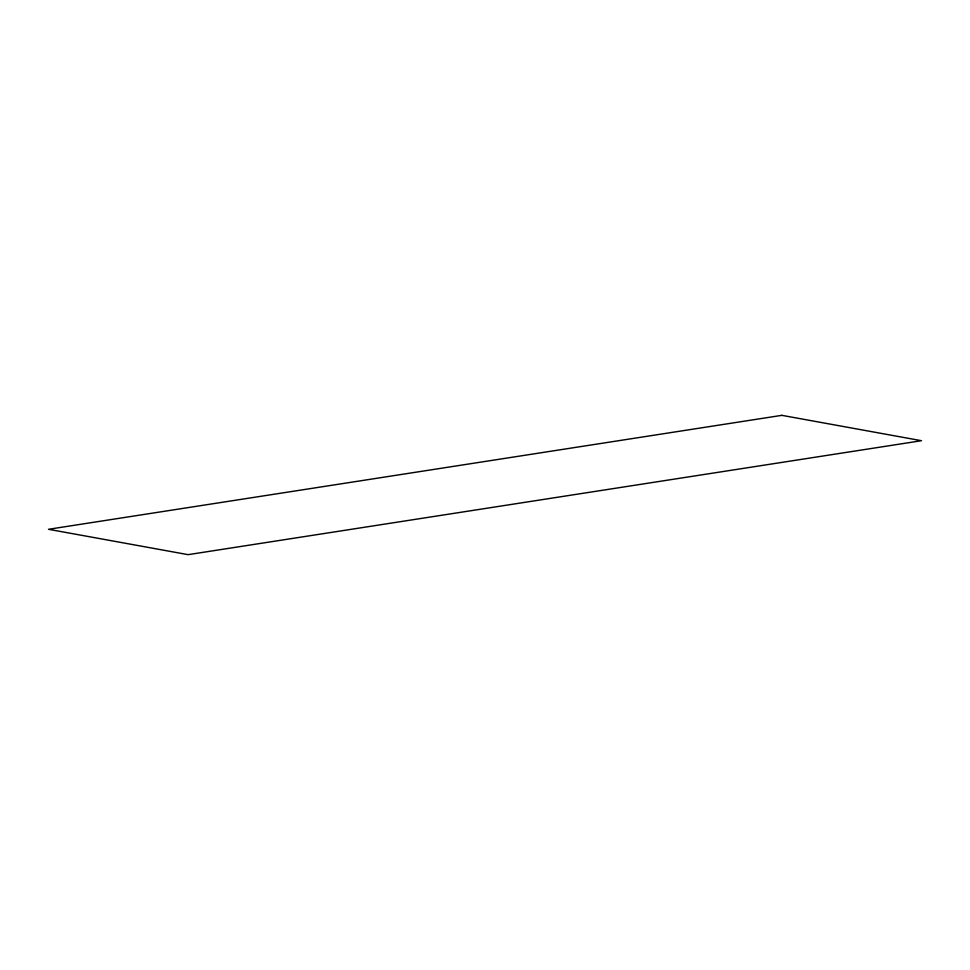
<?xml version="1.0" encoding="UTF-8"?>
<svg xmlns="http://www.w3.org/2000/svg" width="970" height="970" viewBox="0 0 970 970"><rect width="100%" height="100%" fill="white"/><g stroke="black" fill="none" stroke-linecap="round" stroke-linejoin="round"><path stroke-width="1.45" d="M781.881 415.342L48.5 529.293L188.119 554.658L921.5 440.707L781.881 415.342"/></g></svg>
